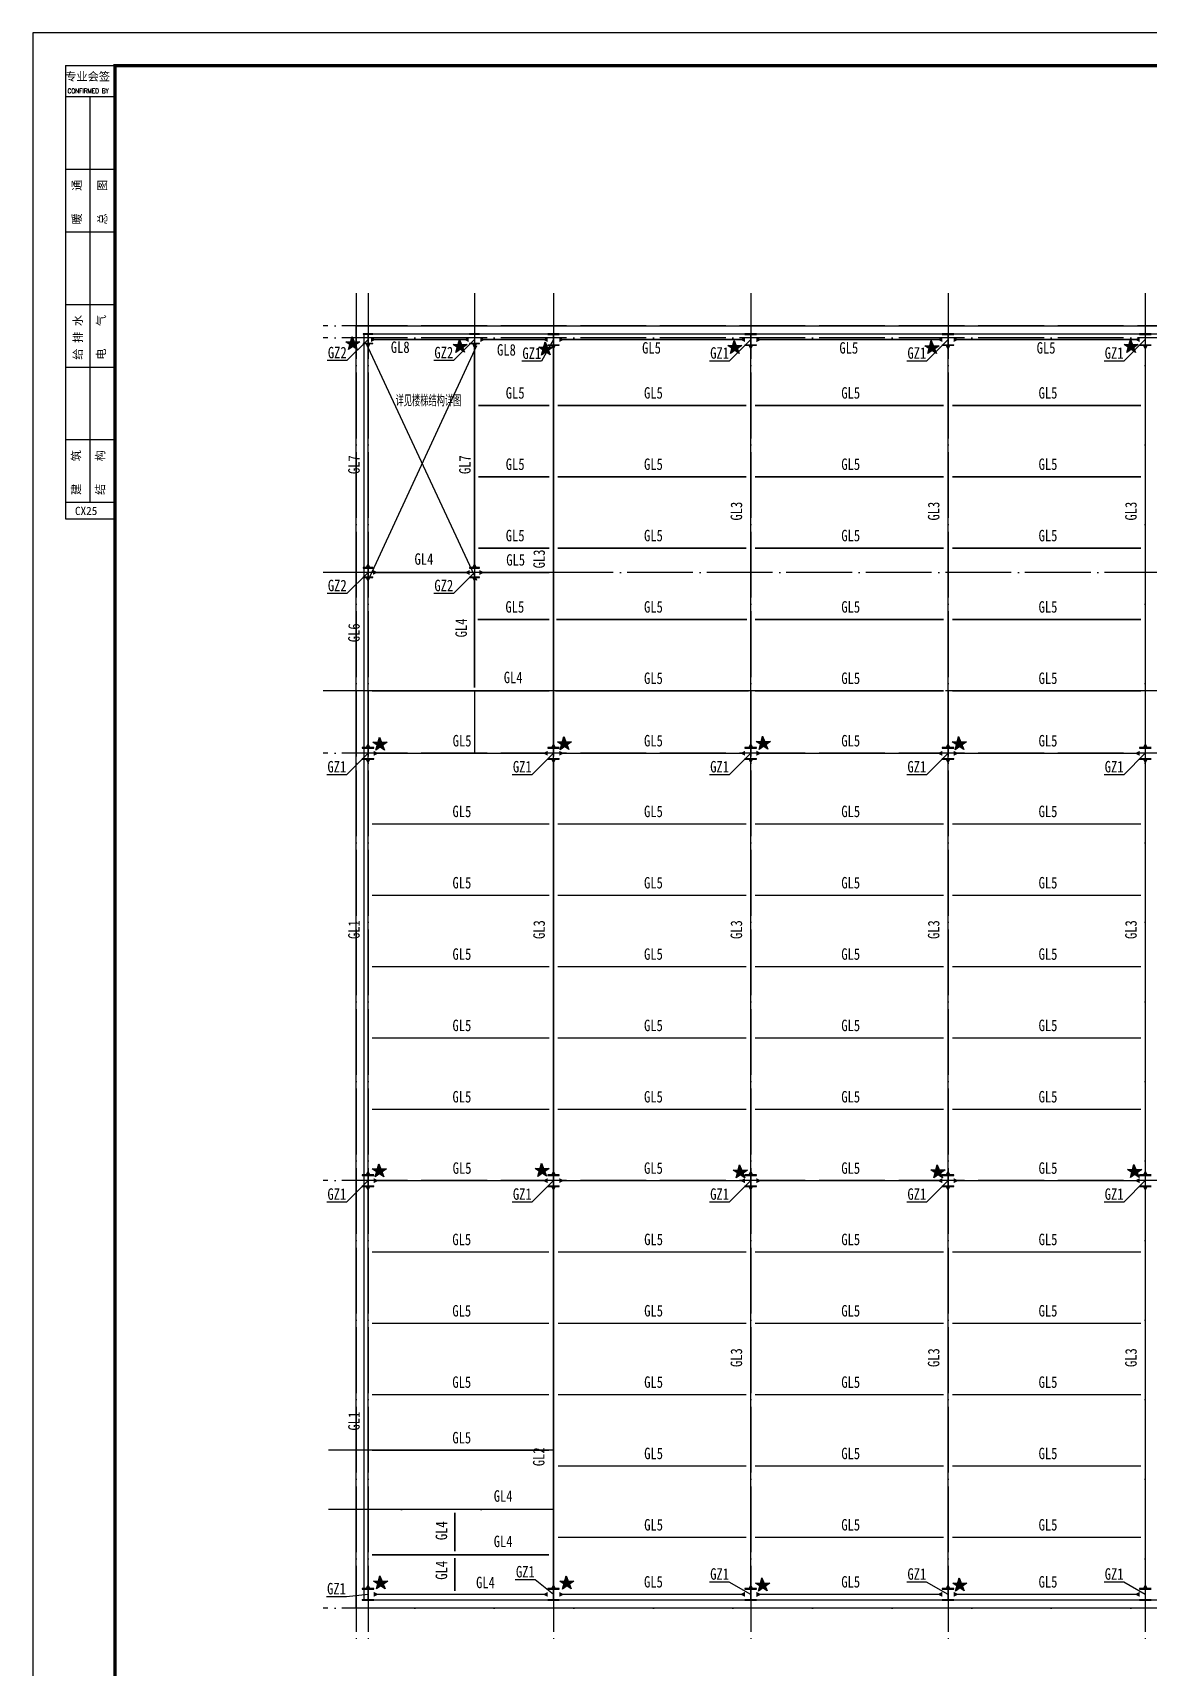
# Model space of a CAD drawing. Extents: x -138012 to 2129925, y -311560 to 0.
# Drawn here: x 929482 to 963411, y -184487 to -134764 of the extents above; entities that cross this region are included whole.
import ezdxf

# ---------------------------------------------------------------- set-up
doc = ezdxf.new("R2010")
doc.units = 0
doc.header["$LTSCALE"] = 1000
doc.header["$MEASUREMENT"] = 0
doc.linetypes.add('DOTE', pattern=[2.42, 2, -0.2, 0.02, -0.2])
doc.layers.get('0').update_dxf_attribs({"linetype": 'CONTINUOUS'})
for name, color, linetype in [('DOTE', 253, 'DOTE'), ('PUB_DIM', 3, 'CONTINUOUS'), ('PUB_TITLE', 4, 'CONTINUOUS'), ('S_BEAMDIMMASS', 30, 'CONTINUOUS'), ('TEXT', 7, 'CONTINUOUS'), ('图框', 4, 'CONTINUOUS'), ('字符串标注', 253, 'CONTINUOUS'), ('尺寸标注', 7, 'CONTINUOUS'), ('柱构件', 2, 'CONTINUOUS'), ('梁构件', 4, 'CONTINUOUS')]:
    doc.layers.add(name, color=color, linetype=linetype)
doc.styles.add('iIcon2', font='')
doc.styles.add('MIMI-TKWZ', font='romanc.shx', dxfattribs={"width": 0.75, "oblique": 15, "bigfont": 'bigfont.shx'})
doc.styles.add('TSSD_REIN', font='tssdeng.shx', dxfattribs={"width": 0.7, "bigfont": 'tssdchn.shx'})
doc.styles.add('宋体', font='', dxfattribs={"width": 0.8})
doc.styles.get('iIcon2').set_extended_font_data('SimSun')
doc.styles.get('宋体').set_extended_font_data('SimSun')

# ---------------------------------------------------------------- blocks, each defined once
blk = doc.blocks.new('6456456356')
h = blk.add_hatch(color=256)
h.paths.add_polyline_path([(254430, 73227), (254333, 73227), (254311, 73149), (254395, 73092), (254464, 73140)])
h.paths.add_polyline_path([(254515, 73012), (254464, 73140), (254395, 73092)])
h.paths.add_polyline_path([(254395, 73092), (254311, 73149), (254273, 73007)])
h.paths.add_polyline_path([(254195, 73227), (254311, 73149), (254333, 73227)])
h.paths.add_polyline_path([(254464, 73140), (254589, 73227), (254430, 73227)])
h.paths.add_polyline_path([(254372, 73373), (254333, 73227), (254430, 73227)])
at = {"layer": 'PUB_DIM'}
for p, q in [((254273, 73007), (254372, 73373)), ((254372, 73373), (254515, 73012)), ((254195, 73227), (254589, 73227)), ((254515, 73012), (254195, 73227)), ((254589, 73227), (254273, 73007))]:
    blk.add_line(p, q, dxfattribs=at)
blk = doc.blocks.new('4564536')
at = {"layer": '图框'}
for p, q in [((879437, 37638), (880937, 37638)), ((879437, 37638), (879437, 24354)), ((879437, 36692), (880937, 36692)), ((879437, 34486), (880937, 34486)), ((879437, 32580), (880937, 32580)), ((879437, 30373), (880937, 30373)), ((879437, 28467), (880937, 28467)), ((879437, 26261), (880937, 26261)), ((879437, 24354), (880937, 24354)), ((879437, 24354), (879437, 23854)), ((879437, 23854), (880937, 23854))]:
    blk.add_line(p, q, dxfattribs=at)
blk.add_lwpolyline([(880187, 24354), (880187, 36692)], dxfattribs=at)
at = {"layer": '图框', "style": 'iIcon2'}
for s, p in [('专业会签', (879426, 37180)), ('CX25', (879722, 23966))]:
    blk.add_text(s, height=250, dxfattribs=at).set_placement(p)
at = {"layer": '图框', "style": 'MIMI-TKWZ', "width": 0.75}
blk.add_text('CONFIRMED BY', height=145, dxfattribs=at).set_placement((879497, 36794))
at = {"layer": '图框', "style": 'iIcon2'}
for s, p in [('暖    通', (879907, 32802)), ('总    图', (880684, 32802)), ('给 排 水', (879940, 28689)), ('电    气', (880647, 28689)), ('建    筑', (879888, 24577)), ('结    构', (880619, 24577))]:
    blk.add_text(s, height=250, rotation=90, dxfattribs=at).set_placement(p)

msp = doc.modelspace()

# ---------------------------------------------------------------- linework, layer by layer
at = {"layer": 'DOTE', "color": 8, "linetype": 'DOTE'}
for p, q in [((939320.226, -142683.445), (939320.226, -183683.445)), ((939680.226, -142683.445), (939680.226, -183683.445)), ((942920.226, -142683.445), (942920.226, -156683.445)), ((945320.226, -142683.445), (945320.226, -183683.445)), ((951320.226, -142683.445), (951320.226, -183683.445)), ((957320.226, -142683.445), (957320.226, -183683.445)), ((963320.226, -142683.445), (963320.226, -183683.445)), ((1018320.226, -143683.445), (938320.226, -143683.445)), ((1018320.226, -144043.445), (938320.226, -144043.445)), ((1017320.226, -151183.445), (938320.226, -151183.445)), ((1017320.226, -154783.445), (938320.226, -154783.445)), ((1018320.226, -156683.445), (938320.226, -156683.445)), ((1018320.226, -169683.445), (938320.226, -169683.445)), ((945320.226, -177883.445), (938320.226, -177883.445)), ((945320.226, -179683.445), (938320.226, -179683.445)), ((1018320.226, -182683.445), (938320.226, -182683.445))]:
    msp.add_line(p, q, dxfattribs=at)
at = {"layer": 'PUB_TITLE'}
msp.add_lwpolyline([(929482.178, -218864.466), (1078182.178, -218864.466), (1078182.178, -134764.466), (929482.178, -134764.466)], close=True, dxfattribs=at)
at = {"layer": 'PUB_TITLE', "const_width": 100}
msp.add_lwpolyline([(931982.178, -217864.466), (1077182.178, -217864.466), (1077182.178, -135764.466), (931982.178, -135764.466)], close=True, dxfattribs=at)
at = {"layer": 'TEXT'}
for p, q in [((939680.229, -144098.452, -900), (939039.543, -144739.138, -900)), ((942920.229, -144098.452, -900), (942279.543, -144739.138, -900)), ((945320.226, -144098.452, -900), (944956.436, -144760.261, -900)), ((951320.229, -144098.452, -900), (950667.044, -144751.631, -900)), ((957320.18, -144098.452, -900), (956666.994, -144751.631, -900)), ((963320.18, -144098.452, -900), (962666.994, -144751.631, -900)), ((939039.543, -144739.138, -900), (938439.543, -144739.138, -900)), ((942279.543, -144739.138, -900), (941679.543, -144739.138, -900)), ((944956.436, -144760.261, -900), (944356.436, -144760.261, -900)), ((950667.044, -144751.631, -900), (950067.044, -144751.631, -900)), ((956666.994, -144751.631, -900), (956066.994, -144751.631, -900)), ((962666.994, -144751.631, -900), (962066.994, -144751.631, -900)), ((939680.229, -151183.445, -900), (939039.543, -151824.131, -900)), ((942920.229, -151183.445, -900), (942279.543, -151824.131, -900)), ((939039.543, -151824.131, -900), (938439.543, -151824.131, -900)), ((942279.543, -151824.131, -900), (941679.543, -151824.131, -900)), ((939680.229, -156683.445, -900), (939027.043, -157336.628, -900)), ((945320.226, -156683.445, -900), (944667.04, -157336.628, -900)), ((951320.229, -156683.445, -900), (950667.044, -157336.628, -900)), ((957320.18, -156683.445, -900), (956666.994, -157336.628, -900)), ((963320.18, -156683.445, -900), (962666.994, -157336.628, -900)), ((939027.043, -157336.628, -900), (938427.043, -157336.628, -900)), ((944667.04, -157336.628, -900), (944067.04, -157336.628, -900)), ((950667.044, -157336.628, -900), (950067.044, -157336.628, -900)), ((956666.994, -157336.628, -900), (956066.994, -157336.628, -900)), ((962666.994, -157336.628, -900), (962066.994, -157336.628, -900)), ((939680.229, -169683.445, -900), (939027.043, -170336.631, -900)), ((945320.226, -169683.445, -900), (944667.04, -170336.631, -900)), ((951320.229, -169683.445, -900), (950667.044, -170336.631, -900)), ((957320.18, -169683.445, -900), (956666.994, -170336.631, -900)), ((963320.18, -169683.445, -900), (962666.994, -170336.631, -900)), ((939027.043, -170336.631, -900), (938427.043, -170336.631, -900)), ((944667.04, -170336.631, -900), (944067.04, -170336.631, -900)), ((950667.044, -170336.631, -900), (950067.044, -170336.631, -900)), ((956666.994, -170336.631, -900), (956066.994, -170336.631, -900)), ((962666.994, -170336.631, -900), (962066.994, -170336.631, -900)), ((944759.755, -181823.492, -900), (944159.755, -181823.492, -900)), ((945320.226, -182268.445, -900), (944759.755, -181823.492, -900)), ((950667.044, -181892.857, 387), (950067.044, -181892.857, 387)), ((951320.229, -182268.445, -900), (950667.044, -181892.857, 387)), ((956667.044, -181892.857, 387), (956067.044, -181892.857, 387)), ((957320.229, -182268.445, -900), (956667.044, -181892.857, 387)), ((962667.044, -181892.857, 387), (962067.044, -181892.857, 387)), ((963320.229, -182268.445, -900), (962667.044, -181892.857, 387)), ((939016.072, -182338.248, 387), (938416.072, -182338.248, 387)), ((939680.229, -182268.445, -900), (939027.043, -182338.248, 387))]:
    msp.add_line(p, q, dxfattribs=at)
at = {"layer": '字符串标注', "const_width": 1.5}
for points in [[(939680.978, -144073.445, 1), (939679.479, -144073.445, 1), (939680.978, -144073.445, 1)], [(942920.979, -144073.445, 1), (942919.479, -144073.445, 1), (942920.979, -144073.445, 1)], [(945320.976, -144098.452, 1), (945319.476, -144098.452, 1), (945320.976, -144098.452, 1)], [(951320.979, -144098.452, 1), (951319.479, -144098.452, 1), (951320.979, -144098.452, 1)], [(957320.931, -144098.452, 1), (957319.43, -144098.452, 1), (957320.931, -144098.452, 1)], [(963320.931, -144098.452, 1), (963319.43, -144098.452, 1), (963320.931, -144098.452, 1)], [(939680.978, -151183.445, 1), (939679.479, -151183.445, 1), (939680.978, -151183.445, 1)], [(942920.979, -151183.445, 1), (942919.479, -151183.445, 1), (942920.979, -151183.445, 1)], [(939680.978, -156683.445, 1), (939679.479, -156683.445, 1), (939680.978, -156683.445, 1)], [(945320.976, -156683.445, 1), (945319.476, -156683.445, 1), (945320.976, -156683.445, 1)], [(951320.979, -156683.445, 1), (951319.479, -156683.445, 1), (951320.979, -156683.445, 1)], [(957320.931, -156683.445, 1), (957319.43, -156683.445, 1), (957320.931, -156683.445, 1)], [(963320.931, -156683.445, 1), (963319.43, -156683.445, 1), (963320.931, -156683.445, 1)], [(939680.978, -169683.445, 1), (939679.479, -169683.445, 1), (939680.978, -169683.445, 1)], [(945320.976, -169683.445, 1), (945319.476, -169683.445, 1), (945320.976, -169683.445, 1)], [(951320.979, -169683.445, 1), (951319.479, -169683.445, 1), (951320.979, -169683.445, 1)], [(957320.931, -169683.445, 1), (957319.43, -169683.445, 1), (957320.931, -169683.445, 1)], [(963320.931, -169683.445, 1), (963319.43, -169683.445, 1), (963320.931, -169683.445, 1)], [(939680.978, -182268.445, 1), (939679.479, -182268.445, 1), (939680.978, -182268.445, 1)], [(945320.976, -182268.445, 1), (945319.476, -182268.445, 1), (945320.976, -182268.445, 1)], [(951320.979, -182268.445, 1), (951319.479, -182268.445, 1), (951320.979, -182268.445, 1)], [(957320.931, -182268.445, 1), (957319.43, -182268.445, 1), (957320.931, -182268.445, 1)], [(963320.931, -182268.445, 1), (963319.43, -182268.445, 1), (963320.931, -182268.445, 1)]]:
    msp.add_lwpolyline(points, format="xyb", close=True, dxfattribs=at)
at = {"layer": '尺寸标注'}
for p, q in [((942985.282, -151423.445), (939680.186, -144338.452, -900)), ((939685.179, -151423.445), (942985.282, -144283.445))]:
    msp.add_line(p, q, dxfattribs=at)
for points in [[(939320.226, -143683.445), (1017320.226, -143683.445), (1017320.226, -182683.445), (939320.226, -182683.445)], [(939560.226, -143923.445), (1017080.226, -143923.445), (1017080.226, -182443.445), (939560.226, -182443.445)]]:
    msp.add_lwpolyline(points, close=True, dxfattribs=at)
at = {"layer": '柱构件'}
for p, q in [((939830.229, -143923.445), (939530.229, -143923.445)), ((939530.229, -143923.445), (939530.229, -143938.442)), ((939530.229, -143938.442), (939675.229, -143938.442)), ((939675.229, -143938.442), (939675.229, -144208.443)), ((939685.229, -143938.442), (939830.229, -143938.442)), ((939685.229, -144208.443), (939685.229, -143938.442)), ((939830.229, -143938.442), (939830.229, -143923.445)), ((943070.229, -143923.445), (942770.229, -143923.445)), ((942770.229, -143923.445), (942770.229, -143938.442)), ((942770.229, -143938.442), (942915.228, -143938.442)), ((942915.228, -143938.442), (942915.228, -144208.443)), ((942925.229, -143938.442), (943070.229, -143938.442)), ((942925.229, -144208.443), (942925.229, -143938.442)), ((943070.229, -143938.442), (943070.229, -143923.445)), ((945495.226, -143923.445), (945145.226, -143923.445)), ((945145.226, -143923.445), (945145.226, -143942.446)), ((945145.226, -143942.446), (945314.224, -143942.446)), ((945314.224, -143942.446), (945314.224, -144254.445)), ((945326.225, -143942.446), (945495.226, -143942.446)), ((945326.225, -144254.445), (945326.225, -143942.446)), ((945495.226, -143942.446), (945495.226, -143923.445)), ((951495.229, -143923.445), (951145.229, -143923.445)), ((951145.229, -143923.445), (951145.229, -143942.446)), ((951145.229, -143942.446), (951314.229, -143942.446)), ((951314.229, -143942.446), (951314.229, -144254.445)), ((951326.23, -143942.446), (951495.229, -143942.446)), ((951326.23, -144254.445), (951326.23, -143942.446)), ((951495.229, -143942.446), (951495.229, -143923.445)), ((957495.18, -143923.445), (957145.18, -143923.445)), ((957145.18, -143923.445), (957145.18, -143942.446)), ((957145.18, -143942.446), (957314.18, -143942.446)), ((957314.18, -143942.446), (957314.18, -144254.445)), ((957326.18, -143942.446), (957495.18, -143942.446)), ((957326.18, -144254.445), (957326.18, -143942.446)), ((957495.18, -143942.446), (957495.18, -143923.445)), ((963495.18, -143923.445), (963145.18, -143923.445)), ((963145.18, -143923.445), (963145.18, -143942.446)), ((963145.18, -143942.446), (963314.18, -143942.446)), ((963314.18, -143942.446), (963314.18, -144254.445)), ((963326.18, -143942.446), (963495.18, -143942.446)), ((963326.18, -144254.445), (963326.18, -143942.446)), ((939530.229, -144208.443), (939530.229, -144223.445)), ((939530.229, -144208.443), (939675.229, -144208.443)), ((939530.229, -144223.445), (939830.229, -144223.445)), ((939685.229, -144208.443), (939830.229, -144208.443)), ((939830.229, -144223.445), (939830.229, -144208.443)), ((942770.229, -144208.443), (942770.229, -144223.445)), ((942770.229, -144208.443), (942915.228, -144208.443)), ((942770.229, -144223.445), (943070.229, -144223.445)), ((942925.229, -144208.443), (943070.229, -144208.443)), ((943070.229, -144223.445), (943070.229, -144208.443)), ((945145.226, -144254.445), (945145.226, -144273.445)), ((945145.226, -144254.445), (945314.224, -144254.445)), ((945145.226, -144273.445), (945495.226, -144273.445)), ((945326.225, -144254.445), (945495.226, -144254.445)), ((945495.226, -144273.445), (945495.226, -144254.445)), ((951145.229, -144254.445), (951145.229, -144273.445)), ((951145.229, -144254.445), (951314.229, -144254.445)), ((951145.229, -144273.445), (951495.229, -144273.445)), ((951326.23, -144254.445), (951495.229, -144254.445)), ((951495.229, -144273.445), (951495.229, -144254.445)), ((957145.18, -144254.445), (957145.18, -144273.445)), ((957145.18, -144254.445), (957314.18, -144254.445)), ((957145.18, -144273.445), (957495.18, -144273.445)), ((957326.18, -144254.445), (957495.18, -144254.445)), ((957495.18, -144273.445), (957495.18, -144254.445)), ((963145.18, -144254.445), (963145.18, -144273.445)), ((963145.18, -144254.445), (963314.18, -144254.445)), ((963145.18, -144273.445), (963495.18, -144273.445)), ((963326.18, -144254.445), (963495.18, -144254.445)), ((939830.229, -151033.445), (939530.229, -151033.445)), ((939530.229, -151033.445), (939530.229, -151048.448)), ((939530.229, -151048.448), (939675.229, -151048.448)), ((939675.229, -151048.448), (939675.229, -151318.443)), ((939685.229, -151048.448), (939830.229, -151048.448)), ((939685.229, -151318.443), (939685.229, -151048.448)), ((939830.229, -151048.448), (939830.229, -151033.445)), ((943070.229, -151033.445), (942770.229, -151033.445)), ((942770.229, -151033.445), (942770.229, -151048.448)), ((942770.229, -151048.448), (942915.228, -151048.448)), ((942915.228, -151048.448), (942915.228, -151318.443)), ((942925.229, -151048.448), (943070.229, -151048.448)), ((942925.229, -151318.443), (942925.229, -151048.448)), ((943070.229, -151048.448), (943070.229, -151033.445)), ((939530.229, -151318.443), (939530.229, -151333.445)), ((939530.229, -151318.443), (939675.229, -151318.443)), ((939530.229, -151333.445), (939830.229, -151333.445)), ((939685.229, -151318.443), (939830.229, -151318.443)), ((939830.229, -151333.445), (939830.229, -151318.443)), ((942770.229, -151318.443), (942770.229, -151333.445)), ((942770.229, -151318.443), (942915.228, -151318.443)), ((942770.229, -151333.445), (943070.229, -151333.445)), ((942925.229, -151318.443), (943070.229, -151318.443)), ((943070.229, -151333.445), (943070.229, -151318.443)), ((939855.229, -156508.445), (939505.229, -156508.445)), ((939505.229, -156508.445), (939505.229, -156527.443)), ((939505.229, -156527.443), (939674.229, -156527.443)), ((939674.229, -156527.443), (939674.229, -156839.445)), ((939686.229, -156527.443), (939855.229, -156527.443)), ((939686.229, -156839.445), (939686.229, -156527.443)), ((939855.229, -156527.443), (939855.229, -156508.445)), ((945495.226, -156508.445), (945145.226, -156508.445)), ((945145.226, -156508.445), (945145.226, -156527.443)), ((945145.226, -156527.443), (945314.224, -156527.443)), ((945314.224, -156527.443), (945314.224, -156839.445)), ((945326.225, -156527.443), (945495.226, -156527.443)), ((945326.225, -156839.445), (945326.225, -156527.443)), ((945495.226, -156527.443), (945495.226, -156508.445)), ((951495.229, -156508.445), (951145.229, -156508.445)), ((951145.229, -156508.445), (951145.229, -156527.443)), ((951145.229, -156527.443), (951314.229, -156527.443)), ((951314.229, -156527.443), (951314.229, -156839.445)), ((951326.23, -156527.443), (951495.229, -156527.443)), ((951326.23, -156839.445), (951326.23, -156527.443)), ((951495.229, -156527.443), (951495.229, -156508.445)), ((957495.18, -156508.445), (957145.18, -156508.445)), ((957145.18, -156508.445), (957145.18, -156527.443)), ((957145.18, -156527.443), (957314.18, -156527.443)), ((957314.18, -156527.443), (957314.18, -156839.445)), ((957326.18, -156527.443), (957495.18, -156527.443)), ((957326.18, -156839.445), (957326.18, -156527.443)), ((957495.18, -156527.443), (957495.18, -156508.445)), ((963495.18, -156508.445), (963145.18, -156508.445)), ((963145.18, -156508.445), (963145.18, -156527.443)), ((963145.18, -156527.443), (963314.18, -156527.443)), ((963314.18, -156527.443), (963314.18, -156839.445)), ((963326.18, -156527.443), (963495.18, -156527.443)), ((963326.18, -156839.445), (963326.18, -156527.443)), ((939505.229, -156839.445), (939505.229, -156858.442)), ((939505.229, -156839.445), (939674.229, -156839.445)), ((939505.229, -156858.442), (939855.229, -156858.442)), ((939686.229, -156839.445), (939855.229, -156839.445)), ((939855.229, -156858.442), (939855.229, -156839.445)), ((945145.226, -156839.445), (945145.226, -156858.442)), ((945145.226, -156839.445), (945314.224, -156839.445)), ((945145.226, -156858.442), (945495.226, -156858.442)), ((945326.225, -156839.445), (945495.226, -156839.445)), ((945495.226, -156858.442), (945495.226, -156839.445)), ((951145.229, -156839.445), (951145.229, -156858.442)), ((951145.229, -156839.445), (951314.229, -156839.445)), ((951145.229, -156858.442), (951495.229, -156858.442)), ((951326.23, -156839.445), (951495.229, -156839.445)), ((951495.229, -156858.442), (951495.229, -156839.445)), ((957145.18, -156839.445), (957145.18, -156858.442)), ((957145.18, -156839.445), (957314.18, -156839.445)), ((957145.18, -156858.442), (957495.18, -156858.442)), ((957326.18, -156839.445), (957495.18, -156839.445)), ((957495.18, -156858.442), (957495.18, -156839.445)), ((963145.18, -156839.445), (963145.18, -156858.442)), ((963145.18, -156839.445), (963314.18, -156839.445)), ((963145.18, -156858.442), (963495.18, -156858.442)), ((963326.18, -156839.445), (963495.18, -156839.445)), ((939855.229, -169508.445), (939505.229, -169508.445)), ((939505.229, -169508.445), (939505.229, -169527.446)), ((939505.229, -169527.446), (939674.229, -169527.446)), ((939674.229, -169527.446), (939674.229, -169839.445)), ((939686.229, -169527.446), (939855.229, -169527.446)), ((939686.229, -169839.445), (939686.229, -169527.446)), ((939855.229, -169527.446), (939855.229, -169508.445)), ((945495.226, -169508.445), (945145.226, -169508.445)), ((945145.226, -169508.445), (945145.226, -169527.446)), ((945145.226, -169527.446), (945314.224, -169527.446)), ((945314.224, -169527.446), (945314.224, -169839.445)), ((945326.225, -169527.446), (945495.226, -169527.446)), ((945326.225, -169839.445), (945326.225, -169527.446)), ((945495.226, -169527.446), (945495.226, -169508.445)), ((951495.229, -169508.445), (951145.229, -169508.445)), ((951145.229, -169508.445), (951145.229, -169527.446)), ((951145.229, -169527.446), (951314.229, -169527.446)), ((951314.229, -169527.446), (951314.229, -169839.445)), ((951326.23, -169527.446), (951495.229, -169527.446)), ((951326.23, -169839.445), (951326.23, -169527.446)), ((951495.229, -169527.446), (951495.229, -169508.445)), ((957495.18, -169508.445), (957145.18, -169508.445)), ((957145.18, -169508.445), (957145.18, -169527.446)), ((957145.18, -169527.446), (957314.18, -169527.446)), ((957314.18, -169527.446), (957314.18, -169839.445)), ((957326.18, -169527.446), (957495.18, -169527.446)), ((957326.18, -169839.445), (957326.18, -169527.446)), ((957495.18, -169527.446), (957495.18, -169508.445)), ((963495.18, -169508.445), (963145.18, -169508.445)), ((963145.18, -169508.445), (963145.18, -169527.446)), ((963145.18, -169527.446), (963314.18, -169527.446)), ((963314.18, -169527.446), (963314.18, -169839.445)), ((963326.18, -169527.446), (963495.18, -169527.446)), ((963326.18, -169839.445), (963326.18, -169527.446)), ((939505.229, -169839.445), (939505.229, -169858.445)), ((939505.229, -169839.445), (939674.229, -169839.445)), ((939505.229, -169858.445), (939855.229, -169858.445)), ((939686.229, -169839.445), (939855.229, -169839.445)), ((939855.229, -169858.445), (939855.229, -169839.445)), ((945145.226, -169839.445), (945145.226, -169858.445)), ((945145.226, -169839.445), (945314.224, -169839.445)), ((945145.226, -169858.445), (945495.226, -169858.445)), ((945326.225, -169839.445), (945495.226, -169839.445)), ((945495.226, -169858.445), (945495.226, -169839.445)), ((951145.229, -169839.445), (951145.229, -169858.445)), ((951145.229, -169839.445), (951314.229, -169839.445)), ((951145.229, -169858.445), (951495.229, -169858.445)), ((951326.23, -169839.445), (951495.229, -169839.445)), ((951495.229, -169858.445), (951495.229, -169839.445)), ((957145.18, -169839.445), (957145.18, -169858.445)), ((957145.18, -169839.445), (957314.18, -169839.445)), ((957145.18, -169858.445), (957495.18, -169858.445)), ((957326.18, -169839.445), (957495.18, -169839.445)), ((957495.18, -169858.445), (957495.18, -169839.445)), ((963145.18, -169839.445), (963145.18, -169858.445)), ((963145.18, -169839.445), (963314.18, -169839.445)), ((963145.18, -169858.445), (963495.18, -169858.445)), ((963326.18, -169839.445), (963495.18, -169839.445)), ((939855.229, -182093.445), (939505.229, -182093.445)), ((939505.229, -182093.445), (939505.229, -182112.446)), ((939505.229, -182112.446), (939674.229, -182112.446)), ((939505.229, -182424.445), (939505.229, -182443.445)), ((939505.229, -182424.445), (939674.229, -182424.445)), ((939505.229, -182443.445), (939855.229, -182443.445)), ((939674.229, -182112.446), (939674.229, -182424.445)), ((939686.229, -182112.446), (939855.229, -182112.446)), ((939686.229, -182424.445), (939686.229, -182112.446)), ((939686.229, -182424.445), (939855.229, -182424.445)), ((939855.229, -182112.446), (939855.229, -182093.445)), ((939855.229, -182443.445), (939855.229, -182424.445)), ((945495.226, -182093.445), (945145.226, -182093.445)), ((945145.226, -182093.445), (945145.226, -182112.446)), ((945145.226, -182112.446), (945314.224, -182112.446)), ((945145.226, -182424.445), (945145.226, -182443.445)), ((945145.226, -182424.445), (945314.224, -182424.445)), ((945145.226, -182443.445), (945495.226, -182443.445)), ((945314.224, -182112.446), (945314.224, -182424.445)), ((945326.225, -182112.446), (945495.226, -182112.446)), ((945326.225, -182424.445), (945326.225, -182112.446)), ((945326.225, -182424.445), (945495.226, -182424.445)), ((945495.226, -182112.446), (945495.226, -182093.445)), ((945495.226, -182443.445), (945495.226, -182424.445)), ((951495.229, -182093.445), (951145.229, -182093.445)), ((951145.229, -182093.445), (951145.229, -182112.446)), ((951145.229, -182112.446), (951314.229, -182112.446)), ((951145.229, -182424.445), (951145.229, -182443.445)), ((951145.229, -182424.445), (951314.229, -182424.445)), ((951145.229, -182443.445), (951495.229, -182443.445)), ((951314.229, -182112.446), (951314.229, -182424.445)), ((951326.23, -182112.446), (951495.229, -182112.446)), ((951326.23, -182424.445), (951326.23, -182112.446)), ((951326.23, -182424.445), (951495.229, -182424.445)), ((951495.229, -182112.446), (951495.229, -182093.445)), ((951495.229, -182443.445), (951495.229, -182424.445)), ((957495.18, -182093.445), (957145.18, -182093.445)), ((957145.18, -182093.445), (957145.18, -182112.446)), ((957145.18, -182112.446), (957314.18, -182112.446)), ((957145.18, -182424.445), (957145.18, -182443.445)), ((957145.18, -182424.445), (957314.18, -182424.445)), ((957145.18, -182443.445), (957495.18, -182443.445)), ((957314.18, -182112.446), (957314.18, -182424.445)), ((957326.18, -182112.446), (957495.18, -182112.446)), ((957326.18, -182424.445), (957326.18, -182112.446)), ((957326.18, -182424.445), (957495.18, -182424.445)), ((957495.18, -182112.446), (957495.18, -182093.445)), ((957495.18, -182443.445), (957495.18, -182424.445)), ((963495.18, -182093.445), (963145.18, -182093.445)), ((963145.18, -182093.445), (963145.18, -182112.446)), ((963145.18, -182112.446), (963314.18, -182112.446)), ((963145.18, -182424.445), (963145.18, -182443.445)), ((963145.18, -182424.445), (963314.18, -182424.445)), ((963145.18, -182443.445), (963495.18, -182443.445)), ((963314.18, -182112.446), (963314.18, -182424.445)), ((963326.18, -182112.446), (963495.18, -182112.446)), ((963326.18, -182424.445), (963326.18, -182112.446)), ((963326.18, -182424.445), (963495.18, -182424.445))]:
    msp.add_line(p, q, dxfattribs=at)
at = {"layer": '梁构件', "const_width": 45}
for points in [[(939773.562, -144098.452), (942745.226, -144098.452)], [(943095.226, -144098.452), (945145.226, -144098.452)], [(945495.226, -144098.452), (951145.229, -144098.452)], [(951495.229, -144098.452), (957145.18, -144098.452)], [(957495.18, -144098.452), (963145.18, -144098.452)], [(939680.229, -151033.445), (939680.229, -144223.445)], [(942920.229, -151033.445), (942920.229, -144223.445)], [(945320.226, -156508.445), (945320.226, -144273.445)], [(951320.229, -156508.445), (951320.229, -144273.445)], [(957320.18, -156508.445), (957320.18, -144273.445)], [(963320.18, -156508.445), (963320.18, -144273.445)], [(943040.229, -146103.441), (945190.225, -146103.441)], [(945450.224, -146103.441), (951190.23, -146103.441)], [(951450.229, -146103.441), (957190.178, -146103.441)], [(957450.179, -146103.441), (963190.181, -146103.441)], [(943040.229, -148273.448), (945190.225, -148273.448)], [(945450.224, -148273.448), (951190.23, -148273.448)], [(951450.229, -148273.448), (957190.178, -148273.448)], [(957450.179, -148273.448), (963190.181, -148273.448)], [(943040.229, -150443.443), (945190.225, -150443.443)], [(945450.224, -150443.443), (951190.23, -150443.443)], [(951450.229, -150443.443), (957190.178, -150443.443)], [(957450.179, -150443.443), (963190.181, -150443.443)], [(939680.229, -156508.445), (939680.229, -151333.445)], [(939830.229, -151183.445), (942770.229, -151183.445)], [(942920.229, -154683.442), (942920.229, -151333.445)], [(943070.229, -151183.445), (945190.225, -151183.445)], [(943020.229, -152613.444), (945190.225, -152613.444)], [(945409.899, -152613.444), (951202.788, -152613.444)], [(951450.229, -152613.444), (957190.178, -152613.444)], [(957450.179, -152613.444), (963190.181, -152613.444)], [(939800.229, -154783.445), (945190.225, -154783.445)], [(945381.546, -154783.445), (951258.031, -154783.445)], [(951450.229, -154783.445), (957190.178, -154783.445)], [(957450.179, -154783.445), (963190.181, -154783.445)], [(939680.229, -169508.445), (939680.229, -156858.442)], [(939855.229, -156683.445), (945145.226, -156683.445)], [(945320.226, -169508.445), (945320.226, -156858.442)], [(945495.226, -156683.445), (951145.229, -156683.445)], [(951320.229, -169508.445), (951320.229, -156858.442)], [(951495.229, -156683.445), (957145.18, -156683.445)], [(957320.18, -169508.445), (957320.18, -156858.442)], [(957495.18, -156683.445), (963145.18, -156683.445)], [(963320.18, -169508.445), (963320.18, -156858.442)], [(939800.229, -158833.445), (945190.225, -158833.445)], [(945450.224, -158833.445), (951190.23, -158833.445)], [(951450.229, -158833.445), (957190.178, -158833.445)], [(957450.179, -158833.445), (963190.181, -158833.445)], [(939800.229, -161003.447), (945190.225, -161003.447)], [(945450.224, -161003.447), (951190.23, -161003.447)], [(951450.229, -161003.447), (957190.178, -161003.447)], [(957450.179, -161003.447), (963190.181, -161003.447)], [(939800.229, -163173.442), (945190.225, -163173.442)], [(945450.224, -163173.442), (951190.23, -163173.442)], [(951450.229, -163173.442), (957190.178, -163173.442)], [(957450.179, -163173.442), (963190.181, -163173.442)], [(939800.229, -165343.443), (945190.225, -165343.443)], [(945450.224, -165343.443), (951190.23, -165343.443)], [(951450.229, -165343.443), (957190.178, -165343.443)], [(957450.179, -165343.443), (963190.181, -165343.443)], [(939800.229, -167513.444), (945190.225, -167513.444)], [(945450.224, -167513.444), (951190.23, -167513.444)], [(951450.229, -167513.444), (957190.178, -167513.444)], [(957450.179, -167513.444), (963190.181, -167513.444)], [(939680.229, -182093.445), (939680.229, -169858.445)], [(939855.229, -169683.445), (945145.226, -169683.445)], [(945320.226, -182093.445), (945320.226, -169858.445)], [(945495.226, -169683.445), (951145.229, -169683.445)], [(951320.229, -182093.445), (951320.229, -169858.445)], [(951495.229, -169683.445), (957145.18, -169683.445)], [(957320.18, -182093.445), (957320.18, -169858.445)], [(957495.18, -169683.445), (963145.18, -169683.445)], [(963320.18, -182093.445), (963320.18, -169858.445)], [(939800.229, -171853.447), (945180.225, -171853.447)], [(945460.225, -171853.447), (951190.23, -171853.447)], [(951450.229, -171853.447), (957190.178, -171853.447)], [(957450.179, -171853.447), (963190.181, -171853.447)], [(939800.229, -174023.445), (945180.225, -174023.445)], [(945460.225, -174023.445), (951190.23, -174023.445)], [(951450.229, -174023.445), (957190.178, -174023.445)], [(957450.179, -174023.445), (963190.181, -174023.445)], [(939800.229, -176193.443), (945180.225, -176193.443)], [(945460.225, -176193.443), (951190.23, -176193.443)], [(951450.229, -176193.443), (957190.178, -176193.443)], [(957450.179, -176193.443), (963190.181, -176193.443)], [(939800.229, -177883.494), (945180.225, -177883.494)], [(945460.225, -178363.496), (951190.23, -178363.496)], [(951450.229, -178363.496), (957190.178, -178363.496)], [(957450.179, -178363.496), (963190.181, -178363.496)], [(939800.229, -179683.494), (945180.225, -179683.494)], [(942320.229, -180963.495), (942320.229, -179783.494)], [(945460.225, -180533.494), (951190.23, -180533.494)], [(951450.229, -180533.494), (957190.178, -180533.494)], [(957450.179, -180533.494), (963190.181, -180533.494)], [(939800.229, -181063.495), (945180.225, -181063.495)], [(942320.229, -182168.445), (942320.229, -181163.495)], [(939855.229, -182268.445), (945145.226, -182268.445)], [(945495.226, -182268.445), (951145.229, -182268.445)], [(951495.229, -182268.445), (957145.18, -182268.445)], [(957495.18, -182268.445), (963145.18, -182268.445)]]:
    msp.add_lwpolyline(points, dxfattribs=at)
at = {"layer": '梁构件'}
for points in [[(939773.562, -144023.452, 387), (939923.562, -144098.452, 387), (939773.562, -144173.452, 387)], [(942745.226, -144023.452), (942595.226, -144098.452), (942745.226, -144173.452)], [(943095.226, -144023.452), (943245.226, -144098.452), (943095.226, -144173.452)], [(945145.226, -144023.452), (944995.226, -144098.452), (945145.226, -144173.452)], [(945495.226, -144023.452), (945645.226, -144098.452), (945495.226, -144173.452)], [(951145.229, -144173.452), (950995.229, -144098.452), (951145.229, -144023.452)], [(951495.229, -144023.452), (951645.229, -144098.452), (951495.229, -144173.452)], [(957145.18, -144173.452), (956995.18, -144098.452), (957145.18, -144023.452)], [(957495.18, -144023.452), (957645.18, -144098.452), (957495.18, -144173.452)], [(963145.18, -144173.452), (962995.18, -144098.452), (963145.18, -144023.452)], [(939755.229, -144223.445), (939680.229, -144398.452), (939605.229, -144223.445)], [(942995.229, -144223.445), (942920.229, -144398.452), (942845.229, -144223.445)], [(945395.226, -144273.445), (945320.226, -144423.445), (945245.226, -144273.445)], [(951395.229, -144273.445), (951320.229, -144423.445), (951245.229, -144273.445)], [(957395.18, -144273.445), (957320.18, -144423.445), (957245.18, -144273.445)], [(963395.18, -144273.445), (963320.18, -144423.445), (963245.18, -144273.445)], [(939605.229, -151033.445), (939680.229, -150883.445), (939755.229, -151033.445)], [(939830.229, -151108.445), (939980.229, -151183.445), (939830.229, -151258.445)], [(942770.229, -151258.445), (942620.229, -151183.445), (942770.229, -151108.445)], [(942845.229, -151033.445), (942920.229, -150883.445), (942995.229, -151033.445)], [(943070.229, -151108.445), (943220.229, -151183.445), (943070.229, -151258.445)], [(939755.229, -151333.445), (939680.229, -151483.445), (939605.229, -151333.445)], [(942995.229, -151333.445), (942920.229, -151483.445), (942845.229, -151333.445)], [(939605.229, -156508.445), (939680.229, -156358.445), (939755.229, -156508.445)], [(939855.229, -156608.445), (940005.229, -156683.445), (939855.229, -156758.445)], [(945145.226, -156758.445), (944995.226, -156683.445), (945145.226, -156608.445)], [(945245.226, -156508.445), (945320.226, -156358.445), (945395.226, -156508.445)], [(945495.226, -156608.445), (945645.226, -156683.445), (945495.226, -156758.445)], [(951145.229, -156758.445), (950995.229, -156683.445), (951145.229, -156608.445)], [(951245.229, -156508.445), (951320.229, -156358.445), (951395.229, -156508.445)], [(951495.229, -156608.445), (951645.229, -156683.445), (951495.229, -156758.445)], [(957145.18, -156758.445), (956995.18, -156683.445), (957145.18, -156608.445)], [(957245.18, -156508.445), (957320.18, -156358.445), (957395.18, -156508.445)], [(957495.18, -156608.445), (957645.18, -156683.445), (957495.18, -156758.445)], [(963145.18, -156758.445), (962995.18, -156683.445), (963145.18, -156608.445)], [(963245.18, -156508.445), (963320.18, -156358.445), (963395.18, -156508.445)], [(939755.229, -156858.442), (939680.229, -157008.442), (939605.229, -156858.442)], [(945395.226, -156858.442), (945320.226, -157008.442), (945245.226, -156858.442)], [(951395.229, -156858.442), (951320.229, -157008.442), (951245.229, -156858.442)], [(957395.18, -156858.442), (957320.18, -157008.442), (957245.18, -156858.442)], [(963395.18, -156858.442), (963320.18, -157008.442), (963245.18, -156858.442)], [(939605.229, -169508.445), (939680.229, -169358.445), (939755.229, -169508.445)], [(945245.226, -169508.445), (945320.226, -169358.445), (945395.226, -169508.445)], [(951245.229, -169508.445), (951320.229, -169358.445), (951395.229, -169508.445)], [(957245.18, -169508.445), (957320.18, -169358.445), (957395.18, -169508.445)], [(963245.18, -169508.445), (963320.18, -169358.445), (963395.18, -169508.445)], [(939755.229, -169858.445), (939680.229, -170008.445), (939605.229, -169858.445)], [(939855.229, -169608.445), (940005.229, -169683.445), (939855.229, -169758.445)], [(945145.226, -169758.445), (944995.226, -169683.445), (945145.226, -169608.445)], [(945395.226, -169858.445), (945320.226, -170008.445), (945245.226, -169858.445)], [(945495.226, -169608.445), (945645.226, -169683.445), (945495.226, -169758.445)], [(951145.229, -169758.445), (950995.229, -169683.445), (951145.229, -169608.445)], [(951395.229, -169858.445), (951320.229, -170008.445), (951245.229, -169858.445)], [(951495.229, -169608.445), (951645.229, -169683.445), (951495.229, -169758.445)], [(957145.18, -169758.445), (956995.18, -169683.445), (957145.18, -169608.445)], [(957395.18, -169858.445), (957320.18, -170008.445), (957245.18, -169858.445)], [(957495.18, -169608.445), (957645.18, -169683.445), (957495.18, -169758.445)], [(963145.18, -169758.445), (962995.18, -169683.445), (963145.18, -169608.445)], [(963395.18, -169858.445), (963320.18, -170008.445), (963245.18, -169858.445)], [(939605.229, -182093.445), (939680.229, -181943.445), (939755.229, -182093.445)], [(945245.226, -182093.445), (945320.226, -181943.445), (945395.226, -182093.445)], [(951245.229, -182093.445), (951320.229, -181943.445), (951395.229, -182093.445)], [(957245.18, -182093.445), (957320.18, -181943.445), (957395.18, -182093.445)], [(963245.18, -182093.445), (963320.18, -181943.445), (963395.18, -182093.445)], [(939855.229, -182193.445), (940005.229, -182268.445), (939855.229, -182343.445)], [(945145.226, -182343.445), (944995.226, -182268.445), (945145.226, -182193.445)], [(945495.226, -182193.445), (945645.226, -182268.445), (945495.226, -182343.445)], [(951145.229, -182343.445), (950995.229, -182268.445), (951145.229, -182193.445)], [(951495.229, -182193.445), (951645.229, -182268.445), (951495.229, -182343.445)], [(957145.18, -182343.445), (956995.18, -182268.445), (957145.18, -182193.445)], [(957495.18, -182193.445), (957645.18, -182268.445), (957495.18, -182343.445)], [(963145.18, -182343.445), (962995.18, -182268.445), (963145.18, -182193.445)]]:
    msp.add_solid(points, dxfattribs=at)

# ---------------------------------------------------------------- block references
at = {"layer": 'PUB_DIM', "xscale": 1.091999999945983, "yscale": 1.091999999945983, "zscale": 1.091999999945983}
for p in [(661421.587, -224128.831), (664685.496, -224216.314), (667294.756, -224295.881), (673041.992, -224247.267), (679038.346, -224249.817), (685096.007, -224217.736), (662250.723, -236314.214), (667862.101, -236298.461), (673906.77, -236288.624), (679867.188, -236298.187), (662230.664, -249292.892), (667182.187, -249279.661), (673207.647, -249323.434), (679219.741, -249323.103), (685199.352, -249311.688), (662270.338, -261826.691), (667932.369, -261832.174), (673888.005, -261889.873), (679884.747, -261893.312)]:
    msp.add_blockref('6456456356', p, dxfattribs=at)
at = {"layer": 'TEXT'}
msp.add_blockref('4564536', (51044.835, -173402.167), dxfattribs=at)

# ---------------------------------------------------------------- texts
at = {"layer": 'S_BEAMDIMMASS', "color": 0, "style": 'TSSD_REIN', "width": 0.55}
msp.add_text('详见楼梯结构详图', height=350, dxfattribs=at).set_placement((940517.317, -146131.942, 387))
at = {"layer": 'TEXT', "style": '宋体', "width": 0.8}
for s, p in [('GL8', (940374.427, -144505.741, 387)), ('GL5', (948017.069, -144525.605, 387)), ('GL5', (954017.046, -144525.605, 387)), ('GL5', (960017.02, -144525.605, 387)), ('GZ2', (938459.544, -144669.13)), ('GZ2', (941699.543, -144669.13)), ('GL8', (943604.414, -144587.826)), ('GZ1', (944376.436, -144690.26)), ('GZ1', (950087.044, -144681.63)), ('GZ1', (956086.994, -144681.63)), ('GZ1', (962086.995, -144681.63)), ('GL5', (943870.227, -145895.939)), ('GL5', (948075.227, -145895.939)), ('GL5', (954075.205, -145895.939)), ('GL5', (960075.179, -145895.939)), ('GL5', (943870.227, -148065.941)), ('GL5', (948075.227, -148065.941)), ('GL5', (954075.205, -148065.941)), ('GL5', (960075.179, -148065.941)), ('GL5', (943870.227, -150235.948)), ('GL5', (948075.227, -150235.948)), ('GL5', (954075.205, -150235.948)), ('GL5', (960075.179, -150235.948)), ('GL4', (941095.229, -150950.938)), ('GL5', (943885.227, -150975.938)), ('GZ2', (938459.544, -151754.13)), ('GZ2', (941699.543, -151754.13)), ('GL5', (943860.227, -152405.943)), ('GL5', (948075.227, -152405.943)), ('GL5', (954075.205, -152405.943)), ('GL5', (960075.179, -152405.943)), ('GL4', (943810.227, -154550.941)), ('GL5', (948075.227, -154575.941)), ('GL5', (954075.205, -154575.941)), ('GL5', (960075.179, -154575.941)), ('GL5', (942255.227, -156475.944)), ('GL5', (948075.227, -156475.944)), ('GL5', (954075.205, -156475.944)), ('GL5', (960075.179, -156475.944)), ('GZ1', (938447.044, -157266.63)), ('GZ1', (944087.039, -157266.63)), ('GZ1', (950087.044, -157266.63)), ('GZ1', (956086.994, -157266.63)), ('GZ1', (962086.995, -157266.63)), ('GL5', (942250.227, -158625.944)), ('GL5', (948075.227, -158625.944)), ('GL5', (954075.205, -158625.944)), ('GL5', (960075.179, -158625.944)), ('GL5', (942250.227, -160795.945)), ('GL5', (948075.227, -160795.945)), ('GL5', (954075.205, -160795.945)), ('GL5', (960075.179, -160795.945)), ('GL5', (942250.227, -162965.947)), ('GL5', (948075.227, -162965.947)), ('GL5', (954075.205, -162965.947)), ('GL5', (960075.179, -162965.947)), ('GL5', (942250.227, -165135.945)), ('GL5', (948075.227, -165135.945)), ('GL5', (954075.205, -165135.945)), ('GL5', (960075.179, -165135.945)), ('GL5', (942250.227, -167305.946)), ('GL5', (948075.227, -167305.946)), ('GL5', (954075.205, -167305.946)), ('GL5', (960075.179, -167305.946)), ('GL5', (942255.227, -169475.944)), ('GL5', (948075.227, -169475.944)), ('GL5', (954075.205, -169475.944)), ('GL5', (960075.179, -169475.944)), ('GZ1', (938447.044, -170266.63)), ('GZ1', (944087.039, -170266.63)), ('GZ1', (950087.044, -170266.63)), ('GZ1', (956086.994, -170266.63)), ('GZ1', (962086.995, -170266.63)), ('GL5', (942245.227, -171645.945)), ('GL5', (948080.226, -171645.945)), ('GL5', (954075.205, -171645.945)), ('GL5', (960075.179, -171645.945)), ('GL5', (942245.227, -173815.944)), ('GL5', (948080.226, -173815.944)), ('GL5', (954075.205, -173815.944)), ('GL5', (960075.179, -173815.944)), ('GL5', (942245.227, -175985.945)), ('GL5', (948080.226, -175985.945)), ('GL5', (954075.205, -175985.945)), ('GL5', (960075.179, -175985.945)), ('GL5', (942245.227, -177675.993)), ('GL5', (948080.226, -178155.995)), ('GL5', (954075.205, -178155.995)), ('GL5', (960075.179, -178155.995)), ('GL4', (943505.226, -179450.996)), ('GL5', (948080.226, -180325.995)), ('GL5', (954075.205, -180325.995)), ('GL5', (960075.179, -180325.995)), ('GL4', (943505.226, -180830.995)), ('GZ1', (944179.754, -181753.491)), ('GZ1', (950087.044, -181822.856, 1287)), ('GZ1', (956087.044, -181822.856, 1287)), ('GZ1', (962087.044, -181822.856, 1287)), ('GZ1', (938436.072, -182268.247, 1287)), ('GL4', (942967.89, -182079.958)), ('GL5', (948075.227, -182060.946)), ('GL5', (954075.205, -182060.946)), ('GL5', (960075.179, -182060.946))]:
    msp.add_text(s, height=350, dxfattribs=at).set_placement(p)
for s, p in [('GL7', (939427.729, -148190.478)), ('GL7', (942801.29, -148190.478)), ('GL3', (951057.729, -149603.441)), ('GL3', (957057.68, -149603.441)), ('GL3', (963057.68, -149603.441)), ('GL3', (945057.726, -151058.445)), ('GL4', (942687.729, -153157.383)), ('GL6', (939427.729, -153303.441)), ('GL1', (939427.729, -162333.445)), ('GL3', (945057.726, -162333.445)), ('GL3', (951057.729, -162333.445)), ('GL3', (957057.68, -162333.445)), ('GL3', (963057.68, -162333.445)), ('GL3', (951057.729, -175353.444)), ('GL3', (957057.68, -175353.444)), ('GL3', (963057.68, -175353.444)), ('GL1', (939427.729, -177283.47)), ('GL2', (945047.725, -178368.495)), ('GL4', (942087.729, -180618.495)), ('GL4', (942087.729, -181823.446))]:
    msp.add_text(s, height=350, rotation=90, dxfattribs=at).set_placement(p)

doc.saveas('drawing.dxf')
